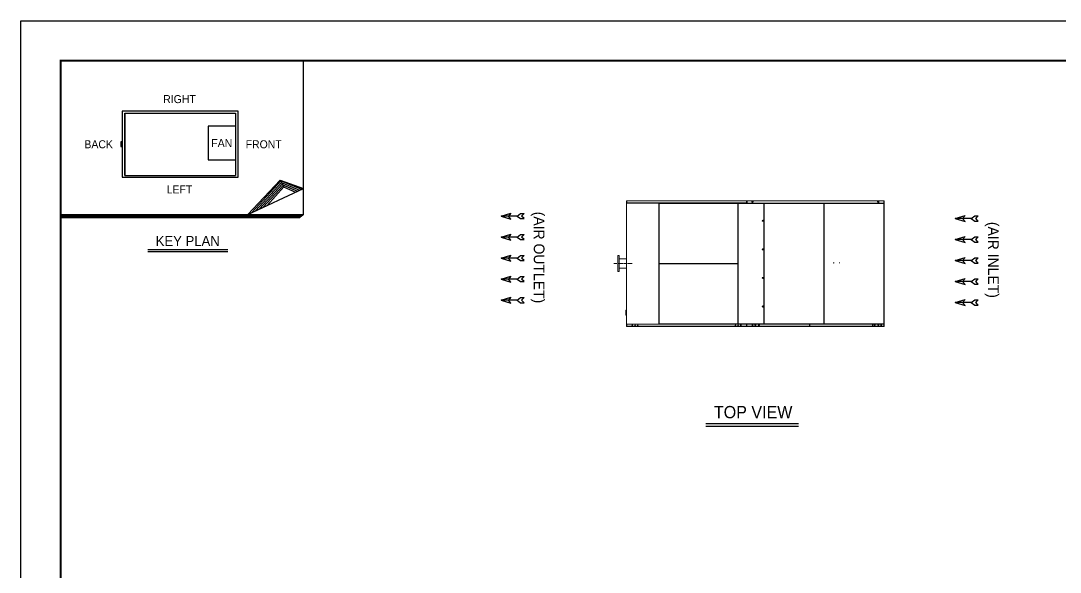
# Model space of a CAD drawing. Header units: millimetres. Extents: x 68455 to 97862, y 44247 to 65042.
# Drawn here: x 68455 to 86631, y 55399 to 65042 of the extents above; entities that cross this region are included whole.
import ezdxf
from ezdxf.enums import TextEntityAlignment as Align

# ---------------------------------------------------------------- set-up
doc = ezdxf.new("R2010")
doc.units = ezdxf.units.MM
doc.linetypes.add('CENTER', pattern=[2, 1.25, -0.25, 0.25, -0.25])
for name, color, linetype in [('center', 1, 'CENTER'), ('냉각탑', 4, 'Continuous'), ('냉각탑_box', 1, 'Continuous'), ('냉각탑_dim', 1, 'Continuous'), ('냉각탑_form', 1, 'Continuous'), ('냉각탑_text', 3, 'Continuous')]:
    doc.layers.add(name, color=color, linetype=linetype)
doc.styles.add('돋움', font='Dotum.ttf')

# ---------------------------------------------------------------- blocks, each defined once
blk = doc.blocks.new('화살표 IN OUT')
at = {"layer": '냉각탑_dim'}
for p, q in [((-323, 43), (-384, 43)), ((-343, 0), (-384, 43)), ((-384, -43), (-343, 0)), ((-266, 0), (-323, 43)), ((-266, 0), (-323, -43)), ((-266, 0), (0, 0)), ((-163, 50), (-122, 0)), ((0, 0), (-163, 50)), ((-163, -50), (-122, 0)), ((0, 0), (-163, -50)), ((-323, -43), (-384, -43))]:
    blk.add_line(p, q, dxfattribs=at)
blk = doc.blocks.new('SJMO 125_T')
at = {"color": 0, "lineweight": 20, "ltscale": 0.019444}
for p, q in [((79048, 61857), (79048, 61892)), ((79050, 61857), (79050, 61892)), ((79052, 61892), (79052, 61857)), ((79048, 59699), (79048, 59734)), ((79050, 59699), (79050, 59734)), ((79052, 59699), (79052, 59734))]:
    blk.add_line(p, q, dxfattribs=at)
at = {"color": 0, "lineweight": 20, "ltscale": 0.001111}
for p, q in [((79048, 61892), (79050, 61892)), ((79617, 60794), (79617, 60796)), ((79713, 60796), (79713, 60794)), ((79716, 60796), (79716, 60794)), ((79765, 60794), (79765, 60796)), ((79767, 60796), (79767, 60794)), ((79767, 60794), (79767, 60796)), ((79770, 60794), (79770, 60796)), ((79772, 60794), (79772, 60796)), ((79050, 59699), (79048, 59699)), ((79062, 59737), (79062, 59739)), ((79740, 59739), (79740, 59737)), ((79772, 59737), (79772, 59739))]:
    blk.add_line(p, q, dxfattribs=at)
at = {"color": 0, "lineweight": 20}
for p, q in [((79048, 60878), (79048, 61848)), ((79613, 61848), (79613, 60800)), ((79617, 61848), (79617, 60800)), ((79048, 60878), (79048, 60713)), ((79048, 59743), (79048, 60713)), ((79613, 60791), (79613, 59743)), ((79617, 60791), (79617, 59743)), ((79052, 59739), (79608, 59739))]:
    blk.add_line(p, q, dxfattribs=at)
at = {"color": 0, "lineweight": 20, "ltscale": 0.001944}
for p, q in [((79052, 61892), (79052, 61895)), ((79052, 61857), (79052, 61853)), ((79613, 61848), (79613, 61851)), ((79617, 61851), (79613, 61851)), ((79613, 61848), (79617, 61848)), ((79617, 61851), (79617, 61848)), ((79613, 60800), (79617, 60800)), ((79613, 60791), (79617, 60791)), ((79617, 60796), (79617, 60800)), ((79617, 60794), (79617, 60791)), ((79052, 59734), (79052, 59737)), ((79052, 59695), (79052, 59699)), ((79613, 59743), (79617, 59743)), ((79613, 59739), (79613, 59743)), ((79617, 59739), (79613, 59739)), ((79617, 59739), (79617, 59743))]:
    blk.add_line(p, q, dxfattribs=at)
at = {"color": 7, "lineweight": 20}
for p, q in [((79052, 61895), (81145, 61895)), ((79052, 61892), (81145, 61892)), ((81145, 61857), (79052, 61857)), ((81145, 61853), (79052, 61853)), ((80992, 61851), (79617, 61851)), ((80992, 61848), (79617, 61848)), ((80992, 60800), (80992, 61848)), ((80995, 60800), (80995, 61848)), ((80997, 61848), (80997, 59743)), ((81000, 61848), (81000, 59743)), ((83546, 61895), (81155, 61895)), ((83546, 61891), (81155, 61891)), ((81447, 59743), (81447, 61848)), ((81450, 59743), (81450, 61848)), ((81451, 59743), (81451, 61848)), ((81451, 59743), (81451, 61848)), ((81452, 61848), (81452, 59743)), ((82497, 61851), (81455, 61851)), ((81455, 61848), (81455, 59743)), ((82497, 61848), (81455, 61848)), ((82497, 59743), (82497, 61848)), ((82500, 59743), (82500, 61848)), ((82502, 61848), (82502, 59743)), ((83547, 61851), (82505, 61851)), ((82505, 61848), (82505, 59743)), ((83547, 61848), (82505, 61848)), ((83547, 59743), (83547, 61848)), ((83550, 59743), (83550, 61848)), ((79617, 60800), (80992, 60800)), ((79617, 60796), (80992, 60796)), ((80992, 60794), (79617, 60794)), ((80992, 60791), (79617, 60791)), ((80992, 59743), (80992, 60791)), ((80995, 59743), (80995, 60791)), ((79052, 59737), (81145, 59737)), ((79052, 59734), (81145, 59734)), ((79052, 59699), (81145, 59699)), ((79052, 59695), (81145, 59695)), ((79617, 59743), (80992, 59743)), ((79617, 59739), (80992, 59739)), ((81153, 59737), (82247, 59737)), ((81153, 59734), (82247, 59734)), ((81157, 59738), (82430, 59738)), ((82234, 59699), (81167, 59699)), ((82234, 59695), (81167, 59695)), ((81455, 59743), (82497, 59743)), ((81455, 59739), (82497, 59739)), ((82255, 59737), (83349, 59737)), ((82255, 59734), (83349, 59734)), ((83336, 59699), (82269, 59699)), ((83336, 59695), (82269, 59695)), ((82432, 59738), (83545, 59738)), ((82505, 59743), (83547, 59743)), ((82505, 59739), (83547, 59739))]:
    blk.add_line(p, q, dxfattribs=at)
at = {"color": 0, "lineweight": 20, "ltscale": 0.000235611}
for p, q in [((79052, 61851), (79052, 61851)), ((79052, 59739), (79052, 59739))]:
    blk.add_line(p, q, dxfattribs=at)
at = {"color": 0, "lineweight": 20, "ltscale": 0.079781}
blk.add_line((79196, 61851), (79052, 61851), dxfattribs=at)
at = {"color": 0, "lineweight": 20, "ltscale": 0.08516}
blk.add_line((79349, 61851), (79196, 61851), dxfattribs=at)
at = {"color": 0, "lineweight": 20, "ltscale": 0.037463}
blk.add_line((79349, 61851), (79417, 61851), dxfattribs=at)
at = {"color": 0, "lineweight": 20, "ltscale": 0.005645}
blk.add_line((79427, 61851), (79417, 61851), dxfattribs=at)
at = {"color": 0, "lineweight": 20, "ltscale": 0.034979}
blk.add_line((79490, 61851), (79427, 61851), dxfattribs=at)
at = {"color": 0, "lineweight": 20, "ltscale": 0.059235}
blk.add_line((79490, 61851), (79596, 61851), dxfattribs=at)
at = {"color": 0, "lineweight": 20, "ltscale": 0.006389}
blk.add_line((79596, 61851), (79608, 61851), dxfattribs=at)
at = {"color": 0, "lineweight": 20, "ltscale": 0.000942901}
blk.add_line((79611, 61850), (79611, 61851), dxfattribs=at)
at = {"color": 0, "lineweight": 20, "ltscale": 0.001382}
blk.add_line((79611, 61851), (79613, 61851), dxfattribs=at)
at = {"color": 0, "lineweight": 20, "ltscale": 0.000953889}
blk.add_line((79611, 61850), (79611, 61851), dxfattribs=at)
at = {"color": 0, "lineweight": 20, "ltscale": 6.55358e-06}
blk.add_line((79611, 61851), (79611, 61851), dxfattribs=at)
at = {"color": 0, "lineweight": 20, "ltscale": 0.319444}
blk.add_line((79611, 61848), (79611, 59739), dxfattribs=at)
at = {"color": 7, "lineweight": 20, "ltscale": 0.004778}
blk.add_line((81000, 61851), (80992, 61851), dxfattribs=at)
at = {"color": 7, "lineweight": 20, "ltscale": 0.001944}
for p, q in [((80992, 61851), (80992, 61848)), ((80995, 61848), (80992, 61848)), ((81145, 61892), (81145, 61895)), ((81145, 61857), (81145, 61853)), ((80992, 60796), (80992, 60800)), ((80995, 60800), (80992, 60800)), ((80992, 60794), (80992, 60791)), ((80995, 60791), (80992, 60791)), ((80992, 59739), (80992, 59743)), ((80995, 59743), (80992, 59743)), ((81145, 59734), (81145, 59737)), ((81145, 59695), (81145, 59699))]:
    blk.add_line(p, q, dxfattribs=at)
at = {"color": 7, "lineweight": 20, "ltscale": 0.000833335}
for p, q in [((80992, 61848), (80992, 61849)), ((82247, 59700), (82249, 59700)), ((83349, 59700), (83351, 59700)), ((83549, 59700), (83547, 59700))]:
    blk.add_line(p, q, dxfattribs=at)
at = {"color": 7, "lineweight": 20, "ltscale": 0.003056}
for p, q in [((80997, 61848), (80992, 61848)), ((80992, 59737), (80992, 59743))]:
    blk.add_line(p, q, dxfattribs=at)
at = {"color": 7, "lineweight": 20, "ltscale": 0.001722}
for p, q in [((80997, 61848), (81000, 61848)), ((81000, 61851), (81000, 61848)), ((81447, 61851), (81447, 61848)), ((81450, 61848), (81447, 61848)), ((81452, 61848), (81455, 61848)), ((81455, 61848), (81455, 61851)), ((82497, 61851), (82497, 61848)), ((82500, 61848), (82497, 61848)), ((82502, 61848), (82505, 61848)), ((82505, 61851), (82505, 61848)), ((83547, 61851), (83547, 61848)), ((83550, 61848), (83547, 61848)), ((82500, 61345), (82500, 61342)), ((82500, 61305), (82500, 61308)), ((82500, 60286), (82500, 60283)), ((82500, 60246), (82500, 60249)), ((80997, 59743), (81000, 59743)), ((81000, 59739), (81000, 59743)), ((81153, 59734), (81153, 59737)), ((81167, 59699), (81167, 59695)), ((81450, 59743), (81447, 59743)), ((81447, 59739), (81447, 59743)), ((81452, 59743), (81455, 59743)), ((81455, 59743), (81455, 59739)), ((82234, 59699), (82234, 59695)), ((82247, 59734), (82247, 59737)), ((82255, 59734), (82255, 59737)), ((82269, 59699), (82269, 59695)), ((82500, 59743), (82497, 59743)), ((82497, 59739), (82497, 59743)), ((82502, 59743), (82505, 59743)), ((82505, 59739), (82505, 59743)), ((83336, 59699), (83336, 59695)), ((83349, 59734), (83349, 59737)), ((83357, 59734), (83357, 59737)), ((83371, 59699), (83371, 59695)), ((83534, 59699), (83534, 59695)), ((83547, 59739), (83547, 59743)), ((83550, 59743), (83547, 59743)), ((83547, 59734), (83547, 59737))]:
    blk.add_line(p, q, dxfattribs=at)
at = {"color": 7, "lineweight": 20, "ltscale": 0.248222}
for p, q in [((81447, 61851), (81000, 61851)), ((81447, 61848), (81000, 61848)), ((81000, 59743), (81447, 59743)), ((81000, 59739), (81447, 59739))]:
    blk.add_line(p, q, dxfattribs=at)
at = {"color": 7, "lineweight": 20, "ltscale": 4.07181e-05}
blk.add_line((81000, 61848), (81000, 61848), dxfattribs=at)
at = {"color": 7, "lineweight": 20, "ltscale": 0.019444}
for p, q in [((81145, 61892), (81145, 61857)), ((81146, 61892), (81146, 61857)), ((81148, 61892), (81148, 61857)), ((81145, 59699), (81145, 59734)), ((81146, 59734), (81146, 59699)), ((81148, 59734), (81148, 59699))]:
    blk.add_line(p, q, dxfattribs=at)
at = {"color": 7, "lineweight": 20, "ltscale": 0.001111}
for p, q in [((81146, 61892), (81148, 61892)), ((80997, 61370), (80995, 61370)), ((80997, 61270), (80995, 61270)), ((80997, 60995), (80995, 60995)), ((80997, 60995), (80995, 60995)), ((80382, 60794), (80382, 60796)), ((82502, 60824), (82500, 60824)), ((82502, 60798), (82500, 60798)), ((82502, 60794), (82500, 60794)), ((82500, 60790), (82502, 60790)), ((80997, 60595), (80995, 60595)), ((80997, 60317), (80995, 60317)), ((80997, 60217), (80995, 60217)), ((80382, 59737), (80382, 59739)), ((80992, 59743), (80992, 59741)), ((80995, 59743), (80997, 59743)), ((81020, 59739), (81020, 59737)), ((81148, 59699), (81146, 59699)), ((82250, 59700), (82252, 59700)), ((82257, 59695), (82257, 59693)), ((82502, 59743), (82500, 59743)), ((82857, 59695), (82857, 59693)), ((83352, 59700), (83354, 59700)), ((83546, 59737), (83546, 59739)), ((83547, 59739), (83547, 59737))]:
    blk.add_line(p, q, dxfattribs=at)
at = {"color": 7, "lineweight": 20, "ltscale": 0.001778}
for p, q in [((81153, 61891), (81150, 61891)), ((83550, 61891), (83547, 61891))]:
    blk.add_line(p, q, dxfattribs=at)
at = {"color": 7, "lineweight": 20, "ltscale": 0.021834}
for p, q in [((81150, 61851), (81150, 61891)), ((81153, 61851), (81153, 61891)), ((81155, 61891), (81155, 61851)), ((83546, 61891), (83546, 61851)), ((83547, 61891), (83547, 61851))]:
    blk.add_line(p, q, dxfattribs=at)
at = {"color": 7, "lineweight": 20, "ltscale": 0.002611}
for p, q in [((81155, 61895), (81155, 61891)), ((83546, 61895), (83546, 61891))]:
    blk.add_line(p, q, dxfattribs=at)
at = {"color": 7, "lineweight": 20, "ltscale": 3.41968e-05}
blk.add_line((81405, 61851), (81405, 61851), dxfattribs=at)
at = {"color": 7, "lineweight": 20, "ltscale": 0.004556}
for p, q in [((81447, 61850), (81455, 61850)), ((82497, 61851), (82505, 61851)), ((82497, 61848), (82505, 61848)), ((81447, 59741), (81455, 59741)), ((82505, 59739), (82497, 59739))]:
    blk.add_line(p, q, dxfattribs=at)
at = {"color": 7, "lineweight": 20, "ltscale": 0.000277793}
for p, q in [((81451, 61848), (81450, 61848)), ((81451, 59743), (81450, 59743))]:
    blk.add_line(p, q, dxfattribs=at)
at = {"color": 7, "lineweight": 20, "ltscale": 0.000833333}
for p, q in [((81452, 61848), (81451, 61848)), ((81452, 59743), (81451, 59743)), ((82234, 59697), (82234, 59699)), ((82247, 59736), (82247, 59734)), ((83534, 59697), (83534, 59699)), ((83547, 59736), (83547, 59734))]:
    blk.add_line(p, q, dxfattribs=at)
at = {"color": 7, "lineweight": 20, "ltscale": 0.001295}
blk.add_line((83549, 61848), (83547, 61848), dxfattribs=at)
at = {"color": 7, "lineweight": 20, "ltscale": 0.023556}
blk.add_line((83550, 61891), (83550, 61848), dxfattribs=at)
at = {"color": 7, "lineweight": 20, "ltscale": 5.55735e-05}
for p, q in [((82500, 61345), (82500, 61345)), ((82500, 61305), (82500, 61305)), ((82500, 60286), (82500, 60286)), ((82500, 60246), (82500, 60246))]:
    blk.add_line(p, q, dxfattribs=at)
at = {"color": 7, "lineweight": 20, "ltscale": 5.55722e-05}
for p, q in [((82500, 61342), (82500, 61342)), ((82500, 61308), (82500, 61308)), ((82500, 60283), (82500, 60283)), ((82500, 60249), (82500, 60249))]:
    blk.add_line(p, q, dxfattribs=at)
at = {"color": 7, "lineweight": 20, "ltscale": 0.018778}
for p, q in [((82500, 61342), (82500, 61308)), ((82500, 60283), (82500, 60249))]:
    blk.add_line(p, q, dxfattribs=at)
at = {"color": 0, "lineweight": 20, "ltscale": 0.012222}
for p, q in [((78898, 60935), (78920, 60935)), ((78898, 60935), (78920, 60935)), ((78898, 60655), (78920, 60655))]:
    blk.add_line(p, q, dxfattribs=at)
at = {"color": 0, "lineweight": 20, "ltscale": 0.048014}
for p, q in [((78898, 60849), (78898, 60935)), ((78920, 60849), (78920, 60935))]:
    blk.add_line(p, q, dxfattribs=at)
at = {"color": 7, "lineweight": 20, "ltscale": 0.222222}
blk.add_line((83550, 60595), (83550, 60995), dxfattribs=at)
at = {"color": 0, "lineweight": 20, "ltscale": 0.107542}
for p, q in [((78898, 60655), (78898, 60849)), ((78920, 60655), (78920, 60849))]:
    blk.add_line(p, q, dxfattribs=at)
at = {"color": 0, "lineweight": 20, "ltscale": 0.076667}
blk.add_line((79048, 60878), (78920, 60878), dxfattribs=at)
at = {"color": 0, "lineweight": 20, "ltscale": 0.385833}
for p, q in [((79048, 60878), (78920, 60878)), ((79048, 60713), (78920, 60713))]:
    blk.add_line(p, q, dxfattribs=at)
at = {"color": 0, "lineweight": 20, "ltscale": 0.005}
blk.add_line((79613, 60791), (79613, 60800), dxfattribs=at)
at = {"color": 7, "lineweight": 20, "ltscale": 0.005}
blk.add_line((80992, 60791), (80992, 60800), dxfattribs=at)
at = {"color": 0, "lineweight": 20, "ltscale": 0.005556}
for p, q in [((79048, 59982), (79038, 59982)), ((79048, 59893), (79038, 59893))]:
    blk.add_line(p, q, dxfattribs=at)
at = {"color": 0, "lineweight": 20, "ltscale": 0.0495}
blk.add_line((79038, 59893), (79038, 59982), dxfattribs=at)
at = {"color": 0, "lineweight": 20, "ltscale": 0.000203026}
blk.add_line((79048, 59734), (79048, 59734), dxfattribs=at)
at = {"color": 0, "lineweight": 20, "ltscale": 0.000203598}
blk.add_line((79048, 59699), (79048, 59699), dxfattribs=at)
at = {"color": 0, "lineweight": 20, "ltscale": 0.000222127}
blk.add_line((79051, 59737), (79052, 59737), dxfattribs=at)
at = {"color": 0, "lineweight": 20, "ltscale": 1.29947e-05}
blk.add_line((79051, 59737), (79051, 59737), dxfattribs=at)
at = {"color": 0, "lineweight": 20, "ltscale": 0.000580935}
blk.add_line((79051, 59734), (79051, 59735), dxfattribs=at)
at = {"color": 0, "lineweight": 20, "ltscale": 0.000222221}
blk.add_line((79051, 59734), (79052, 59734), dxfattribs=at)
at = {"color": 0, "lineweight": 20, "ltscale": 0.019889}
blk.add_line((79051, 59734), (79051, 59699), dxfattribs=at)
at = {"color": 0, "lineweight": 20, "ltscale": 0.000222222}
blk.add_line((79052, 59699), (79051, 59699), dxfattribs=at)
at = {"color": 0, "lineweight": 20, "ltscale": 0.00020375}
blk.add_line((79052, 59695), (79051, 59695), dxfattribs=at)
at = {"color": 0, "lineweight": 20, "ltscale": 0.00303}
blk.add_line((79608, 59739), (79613, 59739), dxfattribs=at)
at = {"color": 0, "lineweight": 20, "ltscale": 0.003061}
blk.add_line((79766, 59737), (79772, 59737), dxfattribs=at)
at = {"color": 7, "lineweight": 20, "ltscale": 0.338889}
blk.add_line((80992, 59737), (79772, 59737), dxfattribs=at)
at = {"color": 7, "lineweight": 20, "ltscale": 0.001016}
blk.add_line((80992, 59737), (80994, 59737), dxfattribs=at)
at = {"color": 7, "lineweight": 20, "ltscale": 0.003761}
blk.add_line((81000, 59739), (80994, 59739), dxfattribs=at)
at = {"color": 7, "lineweight": 20, "ltscale": 0.014666}
blk.add_line((81020, 59737), (80994, 59737), dxfattribs=at)
at = {"color": 7, "lineweight": 20, "ltscale": 0.000222226}
for p, q in [((81145, 59737), (81145, 59737)), ((81148, 59734), (81148, 59734))]:
    blk.add_line(p, q, dxfattribs=at)
at = {"color": 7, "lineweight": 20, "ltscale": 1.29913e-05}
blk.add_line((81145, 59737), (81145, 59737), dxfattribs=at)
at = {"color": 7, "lineweight": 20, "ltscale": 0.000580935}
for p, q in [((81145, 59735), (81145, 59734)), ((81145, 59734), (81145, 59735))]:
    blk.add_line(p, q, dxfattribs=at)
at = {"color": 7, "lineweight": 20, "ltscale": 0.019889}
for p, q in [((81145, 59734), (81145, 59699)), ((81145, 59699), (81145, 59734)), ((81150, 59699), (81150, 59734)), ((81152, 59699), (81152, 59734)), ((81153, 59734), (81153, 59699)), ((82247, 59699), (82247, 59734)), ((82247, 59734), (82247, 59699)), ((82249, 59734), (82249, 59699)), ((82250, 59699), (82250, 59734)), ((82252, 59699), (82252, 59734)), ((82254, 59699), (82254, 59734)), ((82255, 59734), (82255, 59699)), ((82255, 59699), (82255, 59734)), ((83349, 59699), (83349, 59734)), ((83351, 59699), (83351, 59734)), ((83352, 59699), (83352, 59734)), ((83354, 59699), (83354, 59734)), ((83356, 59699), (83356, 59734)), ((83357, 59734), (83357, 59699)), ((83547, 59734), (83547, 59699)), ((83547, 59699), (83547, 59734)), ((83549, 59699), (83549, 59734)), ((83550, 59699), (83550, 59734))]:
    blk.add_line(p, q, dxfattribs=at)
at = {"color": 7, "lineweight": 20, "ltscale": 0.000222222}
blk.add_line((81145, 59734), (81145, 59734), dxfattribs=at)
at = {"color": 7, "lineweight": 20, "ltscale": 0.000222318}
blk.add_line((81145, 59699), (81145, 59699), dxfattribs=at)
at = {"color": 7, "lineweight": 20, "ltscale": 0.000203927}
blk.add_line((81145, 59695), (81145, 59695), dxfattribs=at)
at = {"color": 7, "lineweight": 20, "ltscale": 0.000222128}
blk.add_line((81148, 59699), (81148, 59699), dxfattribs=at)
at = {"color": 7, "lineweight": 20, "ltscale": 0.002805}
blk.add_line((81150, 59734), (81150, 59739), dxfattribs=at)
at = {"color": 7, "lineweight": 20, "ltscale": 0.000833332}
for p, q in [((81153, 59700), (81152, 59700)), ((83356, 59700), (83357, 59700))]:
    blk.add_line(p, q, dxfattribs=at)
at = {"color": 7, "lineweight": 20, "ltscale": 0.000385434}
blk.add_line((81153, 59737), (81153, 59738), dxfattribs=at)
at = {"color": 7, "lineweight": 20, "ltscale": 0.0075}
for p, q in [((81167, 59699), (81153, 59699)), ((82247, 59699), (82234, 59699)), ((82269, 59699), (82255, 59699)), ((83349, 59699), (83336, 59699)), ((83371, 59699), (83357, 59699)), ((83547, 59699), (83534, 59699))]:
    blk.add_line(p, q, dxfattribs=at)
at = {"color": 7, "lineweight": 20, "ltscale": 0.006611}
for p, q in [((81165, 59697), (81153, 59697)), ((81165, 59695), (81153, 59695)), ((82247, 59697), (82235, 59697)), ((82247, 59695), (82235, 59695)), ((82267, 59697), (82255, 59697)), ((82267, 59695), (82255, 59695)), ((83337, 59697), (83349, 59697)), ((83337, 59695), (83349, 59695)), ((83369, 59697), (83357, 59697)), ((83369, 59695), (83357, 59695)), ((83535, 59697), (83547, 59697)), ((83535, 59695), (83547, 59695))]:
    blk.add_line(p, q, dxfattribs=at)
at = {"color": 7, "lineweight": 20, "ltscale": 0.000778491}
blk.add_line((81155, 59738), (81155, 59739), dxfattribs=at)
at = {"color": 7, "lineweight": 20, "ltscale": 0.000222959}
blk.add_line((81155, 59737), (81155, 59738), dxfattribs=at)
at = {"color": 7, "lineweight": 20, "ltscale": 0.000188599}
blk.add_line((81155, 59738), (81155, 59738), dxfattribs=at)
at = {"color": 7, "lineweight": 20, "ltscale": 0.000866582}
blk.add_line((81155, 59738), (81157, 59738), dxfattribs=at)
at = {"color": 7, "lineweight": 20, "ltscale": 0.00083333}
for p, q in [((81155, 59697), (81155, 59699)), ((83546, 59697), (83546, 59699))]:
    blk.add_line(p, q, dxfattribs=at)
at = {"color": 7, "lineweight": 20, "ltscale": 0.000888889}
for p, q in [((81165, 59697), (81165, 59695)), ((82234, 59695), (82234, 59697)), ((82235, 59695), (82235, 59697)), ((82267, 59695), (82267, 59697)), ((82430, 59739), (82430, 59738)), ((83337, 59695), (83337, 59697)), ((83369, 59695), (83369, 59697)), ((83534, 59695), (83534, 59697)), ((83535, 59695), (83535, 59697))]:
    blk.add_line(p, q, dxfattribs=at)
at = {"color": 7, "lineweight": 20, "ltscale": 0.000888001}
for p, q in [((81165, 59695), (81167, 59695)), ((83369, 59695), (83371, 59695))]:
    blk.add_line(p, q, dxfattribs=at)
at = {"color": 7, "lineweight": 20, "ltscale": 0.000222168}
blk.add_line((82227, 59737), (82227, 59738), dxfattribs=at)
at = {"color": 7, "lineweight": 20, "ltscale": 0.055556}
blk.add_line((82227, 59737), (82327, 59737), dxfattribs=at)
at = {"color": 7, "lineweight": 20, "ltscale": 0.000888884}
for p, q in [((82234, 59695), (82235, 59695)), ((83336, 59695), (83337, 59695)), ((83534, 59695), (83535, 59695))]:
    blk.add_line(p, q, dxfattribs=at)
at = {"color": 7, "lineweight": 20, "ltscale": 0.004501}
for p, q in [((82247, 59695), (82255, 59695)), ((83349, 59695), (83357, 59695))]:
    blk.add_line(p, q, dxfattribs=at)
at = {"color": 7, "lineweight": 20, "ltscale": 0.000778274}
blk.add_line((82254, 59700), (82255, 59700), dxfattribs=at)
at = {"color": 7, "lineweight": 20, "ltscale": 0.016667}
for p, q in [((82257, 59693), (82287, 59693)), ((82827, 59693), (82857, 59693))]:
    blk.add_line(p, q, dxfattribs=at)
at = {"color": 7, "lineweight": 20, "ltscale": 0.000888396}
for p, q in [((82269, 59697), (82267, 59697)), ((82269, 59695), (82267, 59695))]:
    blk.add_line(p, q, dxfattribs=at)
at = {"color": 7, "lineweight": 20, "ltscale": 0.001108}
for p, q in [((82287, 59695), (82287, 59693)), ((82827, 59695), (82827, 59693))]:
    blk.add_line(p, q, dxfattribs=at)
at = {"color": 7, "lineweight": 20, "ltscale": 0.3}
blk.add_line((82827, 59693), (82287, 59693), dxfattribs=at)
at = {"color": 7, "lineweight": 20, "ltscale": 0.000222138}
blk.add_line((82327, 59737), (82327, 59738), dxfattribs=at)
at = {"color": 7, "lineweight": 20, "ltscale": 0.001115}
blk.add_line((82430, 59738), (82432, 59738), dxfattribs=at)
at = {"color": 7, "lineweight": 20, "ltscale": 0.000884903}
blk.add_line((82432, 59739), (82432, 59738), dxfattribs=at)
at = {"color": 7, "lineweight": 20, "ltscale": 0.105444}
for p, q in [((83357, 59737), (83547, 59737)), ((83357, 59734), (83547, 59734))]:
    blk.add_line(p, q, dxfattribs=at)
at = {"color": 7, "lineweight": 20, "ltscale": 0.090444}
for p, q in [((83534, 59699), (83371, 59699)), ((83534, 59695), (83371, 59695))]:
    blk.add_line(p, q, dxfattribs=at)
at = {"color": 7, "lineweight": 20, "ltscale": 0.000884973}
blk.add_line((83545, 59739), (83545, 59738), dxfattribs=at)
at = {"color": 7, "lineweight": 20, "ltscale": 0.004555}
blk.add_line((83550, 59743), (83550, 59734), dxfattribs=at)
at = {"color": 7, "lineweight": 20}
for centre, radius in [((81250, 61874), 11.5), ((81250, 61874), 9), ((83450, 61874), 11.5), ((81431, 61545), 9.5), ((81431, 61545), 7.9), ((81431, 61545), 4.5), ((81431, 61545), 3), ((81431, 61045), 9.5), ((81431, 61045), 7.9), ((81431, 61045), 4.5), ((81431, 61045), 3), ((82671, 60809), 3), ((82771, 60809), 3), ((81431, 60545), 9.5), ((81431, 60545), 7.9), ((81431, 60545), 4.5), ((81431, 60545), 3), ((81431, 60045), 9.5), ((81431, 60045), 7.9), ((81431, 60045), 4.5), ((81431, 60045), 3), ((80952, 59716), 5), ((80998, 59716), 5), ((81048, 59716), 6.5), ((81250, 59716), 6.5), ((81300, 59717), 7), ((81363, 59717), 7), ((83387, 59717), 7), ((83384, 59716), 3), ((83450, 59717), 7), ((83500, 59716), 6.5)]:
    blk.add_circle(centre, radius, dxfattribs=at)
at = {"color": 0, "lineweight": 20}
for centre, radius in [((79148, 59716), 6.5), ((79198, 59716), 5), ((79244, 59716), 5)]:
    blk.add_circle(centre, radius, dxfattribs=at)
for centre, radius, start, end in [((79052, 61892), 3.5, 90, 180), ((79052, 61857), 3.5, 180, 270), ((79052, 61848), 3.5, 90, 180), ((79052, 61892), 1.5, 90, 180), ((79052, 61857), 1.5, 180, 270), ((79087, 61848), 3.5, 89.7838, 90), ((79608, 61848), 3.5, 0, 90), ((79612, 61848), 3.5, 115.3796, 130.0052), ((79612, 61848), 3.5, 90, 90.5414), ((79617, 61848), 3.5, 90, 90.1867), ((79647, 61848), 3.5, 89.7692, 90), ((79052, 59743), 3.5, 180, 270), ((79052, 59734), 3.5, 90, 180), ((79051, 59734), 3.1, 90, 180), ((79052, 59699), 3.5, 180, 270), ((79051, 59699), 3.1, 180, 270), ((79052, 59734), 1.5, 90, 180), ((79052, 59699), 1.5, 180, 270)]:
    blk.add_arc(centre, radius, start, end, dxfattribs=at)
at = {"color": 7, "lineweight": 20}
for centre, radius, start, end in [((80111, 61848), 3.5, 90, 90.2294), ((80186, 61848), 3.5, 89.6584, 90), ((81110, 61848), 3.5, 90, 90.7517), ((81145, 61892), 3.5, 0, 90), ((81145, 61892), 1.5, 0, 90), ((81145, 61857), 3.5, 270, 0), ((81145, 61857), 1.5, 270, 0), ((81145, 61848), 3.5, 89.228, 90), ((81155, 61891), 4.7, 90, 180), ((81155, 61891), 1.5, 90, 180), ((83066, 61848), 3.1, 89.2712, 90), ((83291, 61848), 3.1, 89.1722, 90), ((83546, 61891), 4.7, 0, 90), ((83546, 61891), 1.5, 0, 90), ((83547, 61848), 3.1, 0, 82.5863), ((83547, 61848), 3.1, 89.0568, 90), ((80095, 59734), 3.1, 89.401, 89.7852), ((80103, 59734), 3.1, 90.2148, 90.599), ((81145, 59734), 3.5, 0, 90), ((81145, 59734), 3.1, 0, 90), ((81145, 59734), 1.5, 0, 90), ((81145, 59699), 3.5, 270, 0), ((81145, 59699), 1.5, 270, 0), ((81145, 59699), 3.1, 270, 360), ((81153, 59734), 3.1, 90, 180), ((81153, 59699), 3.1, 180, 270), ((81155, 59741), 3.1, 208.9645, 270), ((81153, 59734), 1.5, 90, 180), ((81153, 59699), 1.5, 180, 270), ((81350, 59716), 9, 329.3951, 30.9912), ((82247, 59734), 3.1, 0, 90), ((82247, 59734), 1.5, 0, 90), ((82247, 59699), 1.5, 270, 0), ((82247, 59699), 3.1, 270, 0), ((82255, 59734), 3.1, 90, 180), ((82255, 59699), 3.1, 180, 270), ((82255, 59734), 1.5, 90, 180), ((82255, 59699), 1.5, 180, 270), ((82258, 59734), 3.1, 165.4074, 180), ((82258, 59699), 3.1, 180, 208.9385), ((82258, 59699), 1.5, 180, 270), ((82258, 59734), 3.1, 90.2114, 90.4702), ((82856, 59734), 3.1, 89.3183, 90), ((82867, 59734), 3.1, 90, 90.6817), ((83349, 59734), 3.1, 0, 90), ((83349, 59734), 1.5, 0, 90), ((83349, 59699), 3.1, 270, 360), ((83349, 59699), 1.5, 270, 360), ((83357, 59734), 3.1, 90, 180), ((83357, 59699), 3.1, 180, 270), ((83357, 59734), 1.5, 90, 180), ((83357, 59699), 1.5, 180, 270), ((83384, 59716), 4.5, 225.2957, 139.1411), ((83547, 59743), 3.1, 277.4137, 0), ((83547, 59734), 3.1, 360, 90), ((83547, 59734), 1.5, 360, 90), ((83547, 59699), 3.1, 270, 360), ((83547, 59699), 1.5, 270, 360), ((83546, 59700), 4.7, 359.2534, 0)]:
    blk.add_arc(centre, radius, start, end, dxfattribs=at)
for centre, major_axis, ratio, start_param, end_param in [((82130, 61848), (0, -3.1), 0.362051, 3.141593, 3.150711), ((82142, 61848), (0, 3.1), 0.497684, 6.283185, 6.293941), ((82362, 61848), (0, -3.1), 0.362051, 3.141593, 3.149077), ((82364, 61848), (0, -3.1), 0.295634, 3.141593, 3.147803), ((82419, 61848), (0, -3.1), 0.295634, 3.141593, 3.147494), ((82421, 61848), (0, -3.1), 0.199066, 3.141593, 3.145209), ((82477, 61848), (0, -3.1), 0.199066, 3.141593, 3.145057), ((82488, 61848), (0, 3.1), 0.497684, 6.283185, 6.292373), ((82489, 61848), (0, 3.1), 0.463988, 6.283185, 6.292039), ((82532, 61848), (0, 3.1), 0.463988, 6.283185, 6.291618), ((82533, 61848), (0, 3.1), 0.396032, 6.283185, 6.290801), ((82577, 61848), (0, 3.1), 0.396032, 6.283185, 6.290415), ((82901, 61848), (0, 3.1), 0.271429, 6.278789, 6.283185), ((82919, 61848), (0, 3.1), 0.518024, 6.274591, 6.283185), ((82968, 61848), (0, 3.1), 0.518024, 6.274252, 6.283185), ((82969, 61848), (0, 3.1), 0.643078, 6.273484, 6.283185), ((82995, 61848), (0, 3.1), 0.271429, 6.278383, 6.283185), ((82997, 61848), (0, 3.1), 0.433277, 6.27575, 6.283185), ((83013, 61848), (0, 3.1), 0.643078, 6.273047, 6.283185), ((83014, 61848), (0, 3.1), 0.868292, 6.272332, 6.283185), ((83043, 61848), (0, 3.1), 0.868292, 6.271619, 6.283185), ((83044, 61848), (0, 3.1), 0.934095, 6.271471, 6.283185), ((83066, 61848), (0, 3.1), 0.934095, 6.270596, 6.283185), ((83084, 61848), (0, 3.1), 0.433277, 6.275199, 6.283185), ((83086, 61848), (0, 3.1), 0.649423, 6.273604, 6.283185), ((83160, 61848), (0, 3.1), 0.649423, 6.272929, 6.283185), ((83162, 61848), (0, 3.1), 0.770786, 6.272478, 6.283185), ((83219, 61848), (0, 3.1), 0.385552, 6.278709, 6.283185), ((83221, 61848), (0, 3.1), 0.593698, 6.276966, 6.283185), ((83224, 61848), (0, 3.1), 0.770786, 6.271546, 6.283185), ((83225, 61848), (0, 3.1), 0.908121, 6.271218, 6.283185), ((83265, 61848), (0, 3.1), 0.908121, 6.270174, 6.283185), ((83266, 61848), (0, 3.1), 0.966704, 6.270054, 6.283185), ((83291, 61848), (0, 3.1), 0.966704, 6.268813, 6.283185), ((83339, 61848), (0, 3.1), 0.593698, 6.274659, 6.283185), ((83341, 61848), (0, 3.1), 0.75248, 6.273973, 6.283185), ((83438, 61848), (0, 3.1), 0.75248, 6.271662, 6.283185), ((83439, 61848), (0, 3.1), 0.887393, 6.271305, 6.283185), ((83507, 61848), (0, 3.1), 0.887393, 6.269057, 6.283185), ((83508, 61848), (0, 3.1), 0.965624, 6.268895, 6.283185), ((83546, 61848), (0, 3.1), 0.965624, 6.266799, 6.283185), ((83546, 61848), (0, 3.1), 0.965624, 4.712389, 6.06012), ((80994, 59741), (0, -1.5), 0.996195, 4.712389, 6.283185), ((80994, 59741), (0, -3.5), 0.996195, 5.731357, 6.283185), ((81157, 59741), (0, 3.1), 0.601815, 2.077794, 3.141593), ((82430, 59741), (0, 3.1), 0.601815, 2.077443, 3.141593), ((83546, 59743), (0, -3.1), 0.965624, 0.223065, 1.570796)]:
    blk.add_ellipse(centre, major_axis=major_axis, ratio=ratio, start_param=start_param, end_param=end_param, dxfattribs=at)
at = {"color": 0, "lineweight": 20}
for centre, major_axis, end_param in [((79613, 59741), (0, -1.5), 0.279249), ((79766, 59741), (0, -3.5), 1.127828)]:
    blk.add_ellipse(centre, major_axis=major_axis, ratio=0.996195, start_param=0, end_param=end_param, dxfattribs=at)
at = {"layer": 'center', "lineweight": 20, "ltscale": 30}
blk.add_line((78828, 60795), (79144, 60795), dxfattribs=at)

msp = doc.modelspace()

# ---------------------------------------------------------------- linework, layer by layer
at = {"layer": 'Defpoints'}
msp.add_lwpolyline([(68455.2, 65041.9), (97862.3, 65041.9), (97862.3, 44246.8), (68455.2, 44246.8)], close=True, dxfattribs=at)
at = {"layer": '냉각탑', "ltscale": 30}
for p, q in [((70272, 62336.2), (70272, 63428.6)), ((70272, 63428.6), (72206.9, 63428.6)), ((70281.2, 62336.2), (70281.2, 63428.6)), ((72206.9, 63428.6), (72206.9, 62336.2)), ((70272, 62336.2), (72206.9, 62336.2))]:
    msp.add_line(p, q, dxfattribs=at)
msp.add_lwpolyline([(70226, 63458.6), (70226, 62306.3), (72254, 62306.3), (72254, 63458.6)], close=True, dxfattribs=at)
for points in [[(72206.9, 63197.1), (71732.9, 63197.1), (71732.5, 62610.6), (72206.9, 62610.6)], [(70217.2, 62923.2), (70205.6, 62923.2), (70205.6, 62841.6), (70217.2, 62841.6)], [(70211.4, 62923.2), (70211.4, 62841.6)], [(70217.2, 62841.6), (70217.2, 62923.2)]]:
    msp.add_lwpolyline(points, dxfattribs=at)
at = {"layer": '냉각탑_box'}
for p, q in [((73400.2, 61656.5), (73400.2, 64341.7)), ((72425.9, 61656.5), (72991.3, 62254.1)), ((72493.5, 61688.1), (73007.9, 62247.3)), ((72561.1, 61719.7), (73019.1, 62219.3)), ((72628.7, 61751.2), (73030.3, 62191.3)), ((72696.3, 61782.8), (73041.5, 62163.3)), ((72991.3, 62254.1), (73400.2, 62111.7)), ((72991.3, 62254.1), (73052.8, 62135.3)), ((73010.2, 62241.6), (73364.6, 62095.1)), ((73023.7, 62207.8), (73329, 62078.5)), ((73037.2, 62174.1), (73293.5, 62061.9)), ((72425.9, 61656.5), (73400.2, 62111.7)), ((72763.8, 61814.4), (73052.8, 62135.3)), ((73050.7, 62140.4), (73257.9, 62045.2)), ((69155.3, 61656.5), (73400.2, 61656.5)), ((69155.3, 61644.8), (73386, 61644.8)), ((69155.3, 61623.4), (73360.1, 61623.4)), ((73400.2, 61656.5), (73334.1, 61601.9)), ((69155.3, 61601.9), (73334.1, 61601.9)), ((70674.4, 61040), (72074.4, 61040)), ((70674.4, 61005), (72074.4, 61005)), ((80431.7, 57996.7), (82055, 57996.7)), ((80431.7, 57950.1), (82055, 57950.1))]:
    msp.add_line(p, q, dxfattribs=at)
at = {"layer": '냉각탑_form', "const_width": 35}
msp.add_lwpolyline([(69155.3, 64341.7), (69155.3, 44946.9), (97162.2, 44946.9), (97162.2, 64341.7)], close=True, dxfattribs=at)

# ---------------------------------------------------------------- block references
msp.add_blockref('SJMO 125_T', (0, 0))
at = {"layer": '냉각탑_dim', "xscale": -1.04999997375291, "yscale": 1.04999997374806, "zscale": 1.04999997375}
for p in [(76853.6, 61627.6), (84796.3, 61585.2), (76853.6, 61260.1), (84796.3, 61217.7), (76853.6, 60892.6), (84796.3, 60850.2), (76853.6, 60525.1), (84796.3, 60482.7), (76853.6, 60157.6), (84796.3, 60115.2)]:
    msp.add_blockref('화살표 IN OUT', p, dxfattribs=at)

# ---------------------------------------------------------------- texts
at = {"layer": '냉각탑_text', "style": '돋움'}
for s, height, p in [('RIGHT', 140, (71230, 63672.2)), ('BACK', 140, (69817.3, 62882.4)), ('FAN', 140, (71969.7, 62903.8)), ('FRONT', 140, (72702.7, 62882.4)), ('LEFT', 140, (71230, 62093.4)), ('KEY PLAN', 175, (71374.4, 61191.7)), ('TOP VIEW', 214.63, (81261.6, 58198.9))]:
    msp.add_text(s, height=height, dxfattribs=at).set_placement(p, align=Align.MIDDLE_CENTER)
for s, p in [('(AIR OUTLET)', (77519.4, 60902.7)), ('(AIR INLET)', (85462.2, 60860.2))]:
    msp.add_text(s, height=186.667, rotation=270, dxfattribs=at).set_placement(p, align=Align.MIDDLE_CENTER)

doc.saveas('drawing.dxf')
